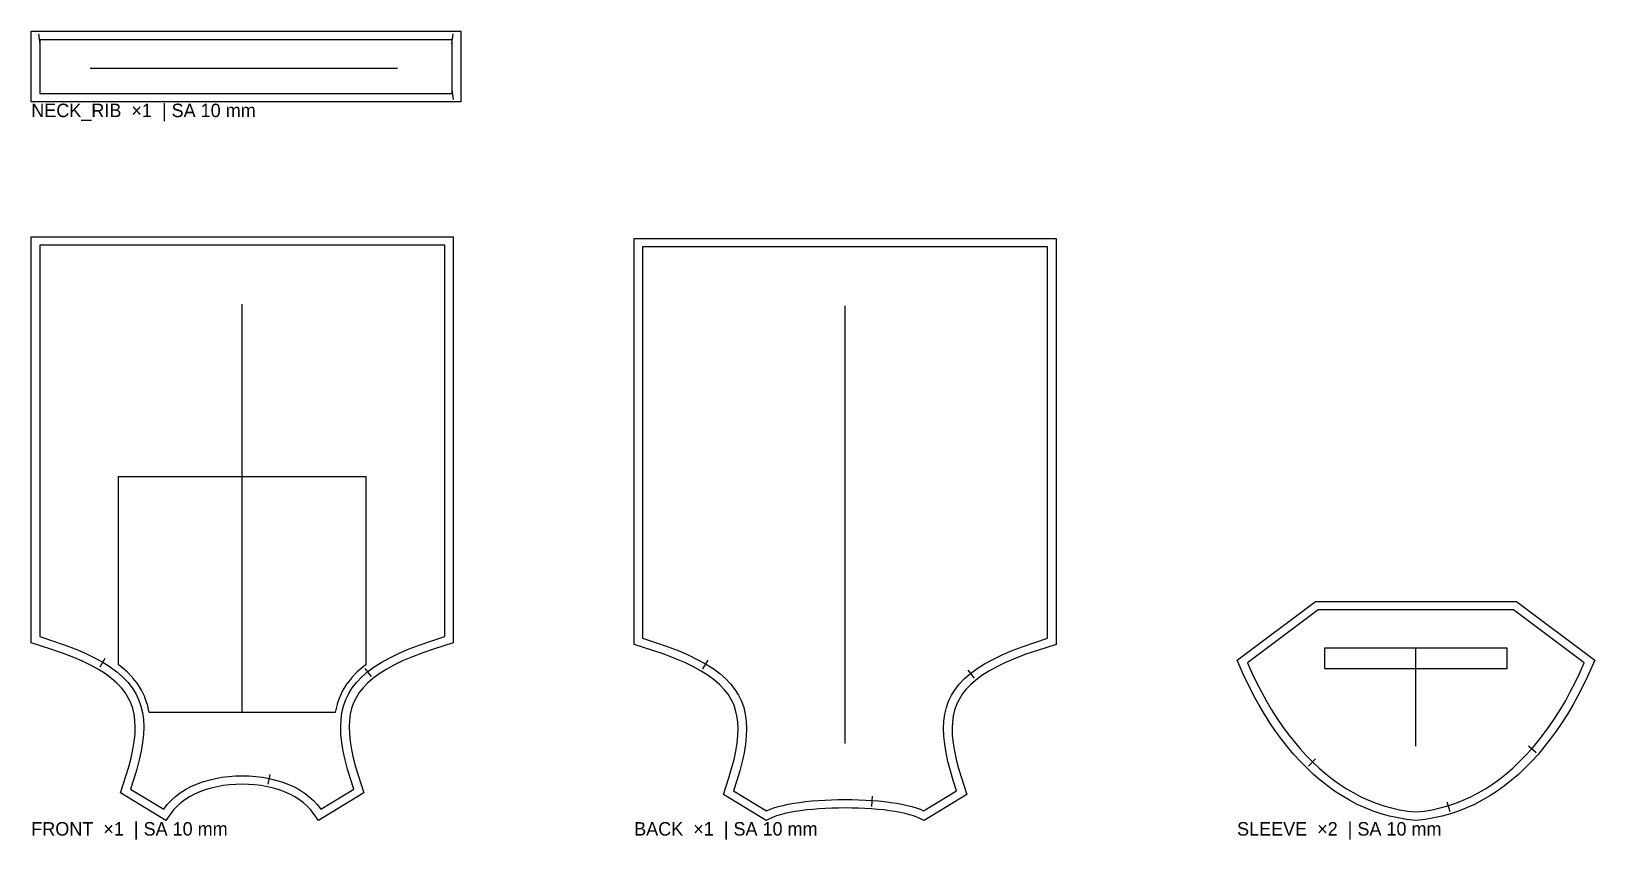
# Model space of a CAD drawing. Header units: millimetres. Extents: x 80 to 1937, y 129 to 1089.
import ezdxf

# ---------------------------------------------------------------- set-up
doc = ezdxf.new("R2010")
doc.units = ezdxf.units.MM
for name, color, linetype in [('CUT', 1, 'Continuous'), ('GRAIN', 3, 'Continuous'), ('LABEL', 7, 'Continuous'), ('MARK', 30, 'Continuous'), ('PRINT', 6, 'Continuous'), ('STITCH', 5, 'Continuous')]:
    doc.layers.add(name, color=color, linetype=linetype)

msp = doc.modelspace()

# ---------------------------------------------------------------- linework, layer by layer
at = {"layer": 'CUT'}
for points in [[(80, 1005.3), (80, 1089.3), (590, 1089.3), (590, 1005.3)], [(239.8, 152), (186, 184.9), (192.4, 204.4), (195.8, 215.6), (198.6, 226.2), (200.7, 236.3), (202.3, 245.8), (203.2, 254.7), (203.5, 263), (203.1, 270.9), (202.1, 278.2), (200.5, 285.1), (198.2, 291.6), (195.2, 297.8), (191.5, 303.8), (187, 309.6), (181.6, 315.2), (175.3, 320.7), (168, 326), (159.7, 331.3), (150.4, 336.4), (140, 341.5), (128.4, 346.4), (115.8, 351.2), (102, 356), (80, 363), (80, 845.3), (581, 845.3), (581, 363), (559, 356), (545.2, 351.2), (532.6, 346.4), (521, 341.5), (510.6, 336.4), (501.3, 331.3), (493, 326), (485.7, 320.7), (479.4, 315.2), (474, 309.6), (469.5, 303.8), (465.8, 297.8), (462.8, 291.6), (460.5, 285.1), (458.9, 278.2), (457.9, 270.9), (457.5, 263), (457.8, 254.7), (458.7, 245.8), (460.3, 236.3), (462.4, 226.2), (465.2, 215.6), (468.6, 204.4), (475, 184.9), (421.2, 152), (411.9, 164.4), (408, 168.7), (403.5, 172.8), (398.5, 176.5), (393, 180), (387.2, 183.1), (380.9, 185.8), (374.4, 188.3), (367.5, 190.3), (360.4, 192), (353.1, 193.3), (345.6, 194.3), (338.1, 194.8), (330.5, 195), (322.9, 194.8), (315.4, 194.3), (307.9, 193.3), (300.6, 192), (293.5, 190.3), (286.6, 188.3), (280.1, 185.8), (273.8, 183.1), (268, 180), (262.5, 176.5), (257.5, 172.8), (253, 168.7), (249.1, 164.4)], [(952.6, 152), (902, 182.9), (908.4, 202.4), (911.8, 213.6), (914.6, 224.3), (916.7, 234.3), (918.3, 243.8), (919.2, 252.7), (919.5, 261.1), (919.1, 268.9), (918.1, 276.2), (916.5, 283.1), (914.2, 289.6), (911.2, 295.8), (907.5, 301.8), (903, 307.6), (897.6, 313.2), (891.3, 318.7), (884, 324), (875.7, 329.3), (866.4, 334.4), (856, 339.5), (844.4, 344.4), (831.8, 349.3), (818, 354), (796, 361), (796, 843.3), (1297, 843.3), (1297, 361), (1275, 354), (1261.2, 349.3), (1248.6, 344.4), (1237, 339.5), (1226.6, 334.4), (1217.3, 329.3), (1209, 324), (1201.7, 318.7), (1195.4, 313.2), (1190, 307.6), (1185.5, 301.8), (1181.8, 295.8), (1178.8, 289.6), (1176.5, 283.1), (1174.9, 276.2), (1173.9, 268.9), (1173.5, 261.1), (1173.8, 252.7), (1174.7, 243.8), (1176.3, 234.3), (1178.4, 224.3), (1181.2, 213.6), (1184.6, 202.4), (1191, 182.9), (1140.4, 152), (1131.8, 155.9), (1127.8, 157.4), (1123.1, 158.8), (1117.9, 160.2), (1112.1, 161.4), (1105.9, 162.5), (1099.3, 163.5), (1092.4, 164.4), (1085.2, 165.1), (1077.7, 165.7), (1070.1, 166.2), (1062.3, 166.5), (1054.4, 166.7), (1046.5, 166.8), (1038.6, 166.7), (1030.7, 166.5), (1022.9, 166.2), (1015.3, 165.7), (1007.8, 165.1), (1000.6, 164.4), (993.7, 163.5), (987.1, 162.5), (980.9, 161.4), (975.1, 160.2), (969.9, 158.8), (965.2, 157.4), (961.2, 155.9)], [(1512, 342.3), (1605.1, 412.1), (1843.7, 412.1), (1936.8, 342.3), (1928.2, 323), (1922.5, 311.3), (1916.7, 299.9), (1910.6, 288.9), (1904.3, 278.2), (1897.7, 267.9), (1891, 258), (1884, 248.4), (1876.9, 239.3), (1869.5, 230.5), (1861.9, 222.2), (1854.1, 214.3), (1846.1, 206.7), (1837.9, 199.7), (1829.5, 193), (1820.9, 186.9), (1812.1, 181.2), (1803.1, 175.9), (1794, 171.1), (1784.6, 166.9), (1775.1, 163.1), (1765.5, 159.8), (1755.6, 157.1), (1745.6, 154.9), (1735.5, 153.2), (1724.4, 152), (1713.3, 153.2), (1703.2, 154.9), (1693.2, 157.1), (1683.3, 159.8), (1673.6, 163.1), (1664.1, 166.9), (1654.8, 171.1), (1645.7, 175.9), (1636.7, 181.2), (1627.9, 186.9), (1619.3, 193), (1610.9, 199.7), (1602.7, 206.7), (1594.7, 214.3), (1586.9, 222.2), (1579.3, 230.5), (1571.9, 239.3), (1564.8, 248.4), (1557.8, 258), (1551.1, 267.9), (1544.5, 278.2), (1538.2, 288.9), (1532.1, 299.9), (1526.3, 311.3), (1520.6, 323)]]:
    msp.add_lwpolyline(points, close=True, dxfattribs=at)
at = {"layer": 'GRAIN'}
for p, q in [((150, 1045.3), (515, 1045.3)), ((330.5, 280.3), (330.5, 765.3)), ((1046.5, 243.3), (1046.5, 763.3)), ((1724.4, 240.1), (1724.4, 357.1))]:
    msp.add_line(p, q, dxfattribs=at)
at = {"layer": 'MARK'}
for p, q in [((90.6, 1074.3), (89.1, 1086.2)), ((579.4, 1074.3), (580.9, 1086.2)), ((579.4, 1020.2), (580.9, 1008.4)), ((167.4, 344.2), (161.3, 333.9)), ((883.4, 342.2), (877.3, 331.9)), ((476.3, 332.4), (483.8, 323)), ((1192.3, 330.4), (1199.8, 321)), ((1605.2, 225), (1596.8, 216.4)), ((1858.2, 240.4), (1867.2, 232.5)), ((363.5, 206.7), (361, 194.9)), ((1078.8, 180.7), (1077.9, 168.7)), ((1761.1, 174.2), (1764.6, 162.7))]:
    msp.add_line(p, q, dxfattribs=at)
at = {"layer": 'PRINT'}
for points in [[(220, 280.3), (219.9, 281.1), (219.8, 281.9), (217.9, 289.8), (217.7, 290.6), (215, 298.1), (214.7, 298.9), (211.2, 306.1), (210.8, 306.9), (206.5, 313.8), (206, 314.5), (200.8, 321.1), (200.3, 321.7), (194.3, 328), (193.8, 328.5), (186.8, 334.5), (186.3, 334.9), (183.6, 336.9), (183.6, 560.3), (477.4, 560.3), (477.4, 336.9), (474.7, 334.9), (474.2, 334.5), (467.2, 328.5), (466.7, 328), (460.7, 321.7), (460.2, 321.1), (455, 314.5), (454.5, 313.8), (450.2, 306.9), (449.8, 306.1), (446.3, 298.9), (446, 298.1), (443.3, 290.6), (443.1, 289.8), (441.2, 281.9), (441.1, 281.1), (441, 280.3)], [(1616.4, 357.1), (1832.4, 357.1), (1832.4, 332.1), (1616.4, 332.1)]]:
    msp.add_lwpolyline(points, close=True, dxfattribs=at)
at = {"layer": 'STITCH'}
for points in [[(90, 1015.3), (580, 1015.3), (580, 1079.3), (90, 1079.3)], [(237.3, 165.3), (241.4, 170.8), (246, 175.8), (251.2, 180.5), (256.8, 184.8), (263, 188.6), (269.5, 192.1), (276.3, 195.1), (283.5, 197.7), (290.9, 200), (298.6, 201.8), (306.4, 203.2), (314.4, 204.2), (322.4, 204.8), (330.5, 205), (338.6, 204.8), (346.6, 204.2), (354.6, 203.2), (362.4, 201.8), (370.1, 200), (377.5, 197.7), (384.7, 195.1), (391.5, 192.1), (398, 188.6), (404.2, 184.8), (409.8, 180.5), (415, 175.8), (419.6, 170.8), (423.7, 165.3), (463, 189.3), (459, 201.4), (455.6, 212.9), (452.7, 223.9), (450.4, 234.4), (448.8, 244.4), (447.8, 254), (447.5, 263.1), (447.9, 271.8), (449, 280), (450.9, 287.9), (453.5, 295.5), (457, 302.7), (461.3, 309.5), (466.5, 316.1), (472.5, 322.4), (479.4, 328.5), (487.3, 334.3), (496.2, 339.9), (506, 345.3), (516.9, 350.6), (528.8, 355.7), (541.8, 360.6), (555.8, 365.5), (571, 370.3), (571, 835.3), (90, 835.3), (90, 370.3), (105.2, 365.5), (119.2, 360.6), (132.2, 355.7), (144.1, 350.6), (155, 345.3), (164.8, 339.9), (173.7, 334.3), (181.6, 328.5), (188.5, 322.4), (194.5, 316.1), (199.7, 309.5), (204, 302.7), (207.5, 295.5), (210.1, 287.9), (212, 280), (213.1, 271.8), (213.5, 263.1), (213.2, 254), (212.2, 244.4), (210.6, 234.4), (208.3, 223.9), (205.4, 212.9), (202, 201.4), (198, 189.3)], [(953.3, 163.3), (957.4, 165.2), (962, 166.9), (967.2, 168.5), (972.8, 169.9), (979, 171.2), (985.5, 172.4), (992.3, 173.4), (999.5, 174.3), (1006.9, 175.1), (1014.6, 175.7), (1022.4, 176.2), (1030.4, 176.5), (1038.4, 176.7), (1046.5, 176.8), (1054.6, 176.7), (1062.6, 176.5), (1070.6, 176.2), (1078.4, 175.7), (1086.1, 175.1), (1093.5, 174.3), (1100.7, 173.4), (1107.5, 172.4), (1114, 171.2), (1120.2, 169.9), (1125.8, 168.5), (1131, 166.9), (1135.6, 165.2), (1139.7, 163.3), (1179, 187.3), (1175, 199.4), (1171.6, 210.9), (1168.7, 221.9), (1166.4, 232.4), (1164.8, 242.5), (1163.8, 252), (1163.5, 261.1), (1163.9, 269.8), (1165, 278.1), (1166.9, 286), (1169.5, 293.5), (1173, 300.7), (1177.3, 307.6), (1182.5, 314.1), (1188.5, 320.4), (1195.4, 326.5), (1203.3, 332.3), (1212.2, 337.9), (1222, 343.3), (1232.9, 348.6), (1244.8, 353.7), (1257.8, 358.6), (1271.8, 363.5), (1287, 368.3), (1287, 833.3), (806, 833.3), (806, 368.3), (821.2, 363.5), (835.2, 358.6), (848.2, 353.7), (860.1, 348.6), (871, 343.3), (880.8, 337.9), (889.7, 332.3), (897.6, 326.5), (904.5, 320.4), (910.5, 314.1), (915.7, 307.6), (920, 300.7), (923.5, 293.5), (926.1, 286), (928, 278.1), (929.1, 269.8), (929.5, 261.1), (929.2, 252), (928.2, 242.5), (926.6, 232.4), (924.3, 221.9), (921.4, 210.9), (918, 199.4), (914, 187.3)], [(1524.4, 339.1), (1529.7, 327.2), (1535.2, 315.7), (1541, 304.6), (1546.9, 293.8), (1553.1, 283.4), (1559.4, 273.4), (1566, 263.7), (1572.7, 254.5), (1579.7, 245.6), (1586.8, 237.1), (1594.2, 229.1), (1601.7, 221.4), (1609.4, 214.2), (1617.3, 207.4), (1625.3, 201), (1633.5, 195.1), (1641.9, 189.7), (1650.5, 184.7), (1659.2, 180.1), (1668.1, 176.1), (1677.1, 172.5), (1686.3, 169.4), (1695.6, 166.8), (1705.1, 164.7), (1714.7, 163.1), (1724.4, 162.1), (1734.1, 163.1), (1743.7, 164.7), (1753.2, 166.8), (1762.5, 169.4), (1771.7, 172.5), (1780.7, 176.1), (1789.6, 180.1), (1798.3, 184.7), (1806.9, 189.7), (1815.2, 195.1), (1823.5, 201), (1831.5, 207.4), (1839.4, 214.2), (1847.1, 221.4), (1854.6, 229.1), (1861.9, 237.1), (1869.1, 245.6), (1876, 254.5), (1882.8, 263.7), (1889.4, 273.4), (1895.7, 283.4), (1901.9, 293.8), (1907.8, 304.6), (1913.6, 315.7), (1919.1, 327.2), (1924.4, 339.1), (1840.4, 402.1), (1608.4, 402.1)]]:
    msp.add_lwpolyline(points, close=True, dxfattribs=at)

# ---------------------------------------------------------------- texts
at = {"layer": 'LABEL'}
for s, p in [('NECK_RIB  ×1  | SA 10 mm', (80, 987.3)), ('FRONT  ×1  | SA 10 mm', (80, 134)), ('BACK  ×1  | SA 10 mm', (796, 134)), ('SLEEVE  ×2  | SA 10 mm', (1512, 134))]:
    msp.add_text(s, height=16, dxfattribs=at).set_placement(p)

doc.saveas('drawing.dxf')
